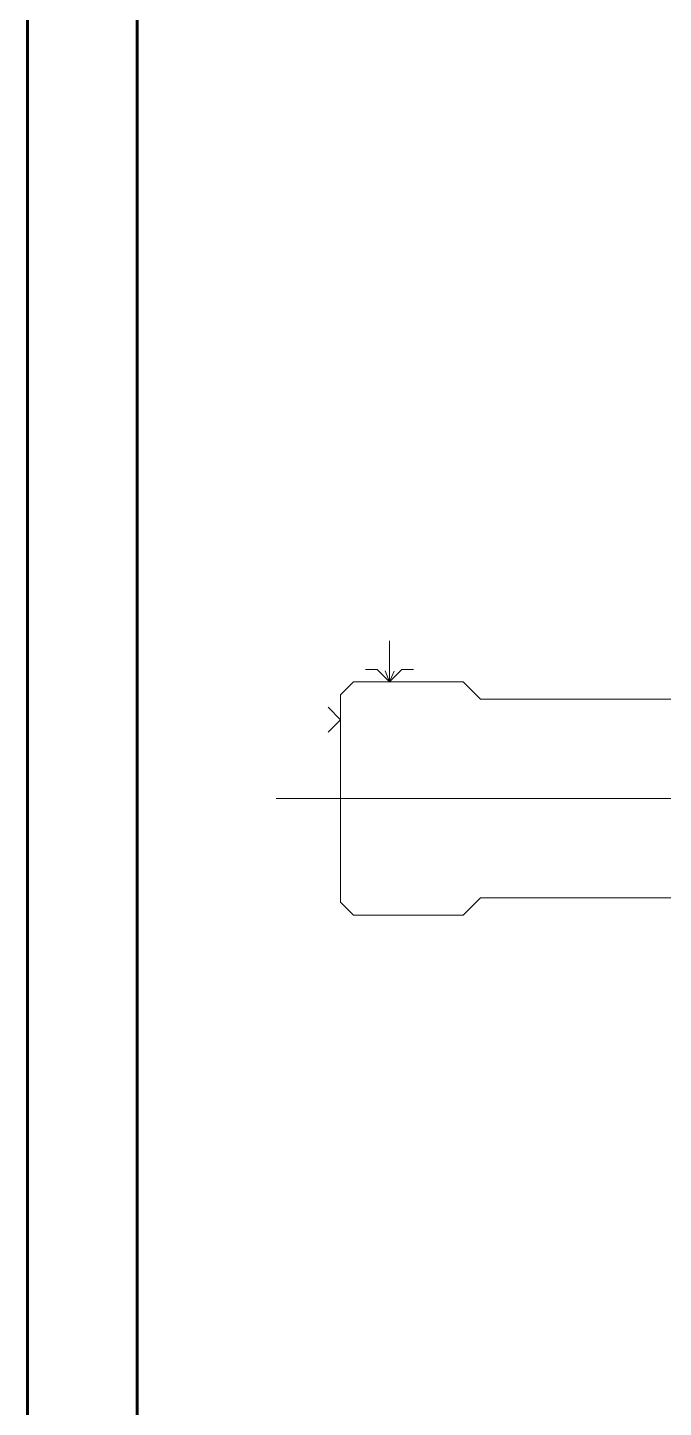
# Model space of a CAD drawing. Extents: x 8 to 849, y 720 to 1314.
# Drawn here: x 8 to 77.7, y 869 to 1020.3 of the extents above; entities that cross this region are included whole.
import ezdxf

# ---------------------------------------------------------------- set-up
doc = ezdxf.new("R2010")
doc.units = 0
doc.header["$MEASUREMENT"] = 0
doc.linetypes.add('K5LT_BASIC', pattern=[0])
doc.linetypes.add('K5LT_THIN', pattern=[0])
doc.layers.add('0 VIEW0', color=7, linetype='Continuous')

# ---------------------------------------------------------------- blocks, each defined once
blk = doc.blocks.new('*U')
at = {"layer": '0 VIEW0', "color": 5, "linetype": 'K5LT_BASIC', "lineweight": 60}
for p, q in [((8, 1314), (8, 720)), ((20, 1309), (20, 725))]:
    blk.add_line(p, q, dxfattribs=at)

msp = doc.modelspace()

# ---------------------------------------------------------------- linework, layer by layer
at = {"layer": '0 VIEW0', "color": 7, "linetype": 'K5LT_THIN', "lineweight": 18}
for p, q in [((47.653, 948.602), (47.653, 953.082)), ((42.278, 947.178), (43.703, 948.602)), ((43.703, 948.602), (55.718, 948.602)), ((46.295, 949.96), (45.015, 949.96)), ((47.653, 948.602), (46.295, 949.96)), ((47.653, 948.602), (47.169, 949.787)), ((47.653, 948.602), (49.011, 949.96)), ((47.653, 948.602), (48.149, 949.782)), ((49.011, 949.96), (50.291, 949.96)), ((57.638, 946.682), (55.718, 948.602)), ((42.278, 947.178), (42.278, 924.427)), ((42.278, 944.445), (40.92, 945.803)), ((57.638, 946.682), (80.678, 946.682)), ((42.278, 944.445), (40.92, 943.087)), ((128.038, 935.802), (35.238, 935.802)), ((43.703, 923.002), (42.278, 924.427)), ((57.638, 924.922), (55.718, 923.002)), ((57.638, 924.922), (80.678, 924.922)), ((43.703, 923.002), (55.735, 923.002))]:
    msp.add_line(p, q, dxfattribs=at)

# ---------------------------------------------------------------- block references
at = {"layer": '0 VIEW0'}
msp.add_blockref('*U', (0, 0), dxfattribs=at)
msp.add_blockref('*U', (0, 0), dxfattribs=at)
msp.add_blockref('*U', (0, 0), dxfattribs=at)
msp.add_blockref('*U', (0, 0), dxfattribs=at)

doc.saveas('drawing.dxf')
